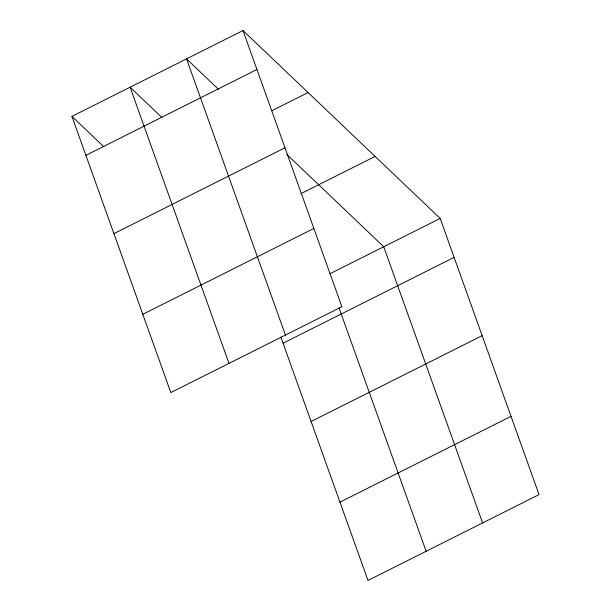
<?xml version="1.0" encoding="UTF-8"?>
<svg xmlns="http://www.w3.org/2000/svg" width="611" height="611" viewBox="0 0 611 611"><rect width="100%" height="100%" fill="white"/><g stroke="black" fill="none" stroke-linecap="round" stroke-linejoin="round"><path stroke-width="0.92" d="M243.002 30.55L341.885 306.737L170.828 392.575L71.945 116.388L243.002 30.55L440.172 218.425L539.055 494.612L367.998 580.45L280.839 337.02M85.891 155.347L256.948 69.501M271.842 110.728L308.066 92.551M113.921 233.631L284.978 147.793M300.963 193.634L375.101 156.431M142.798 314.291L313.855 228.445M329.803 273.812L440.172 218.425M283.061 343.222L454.118 257.384M311.091 421.506L482.148 335.668M339.968 502.166L511.025 416.328M218.41 89.229L186.554 58.877L285.436 335.057M286.826 154.43L383.723 246.752L482.606 522.94M161.953 117.556L130.105 87.205L228.988 363.385M71.945 116.388L103.794 146.739M338.998 307.837L426.157 551.267"/></g></svg>
